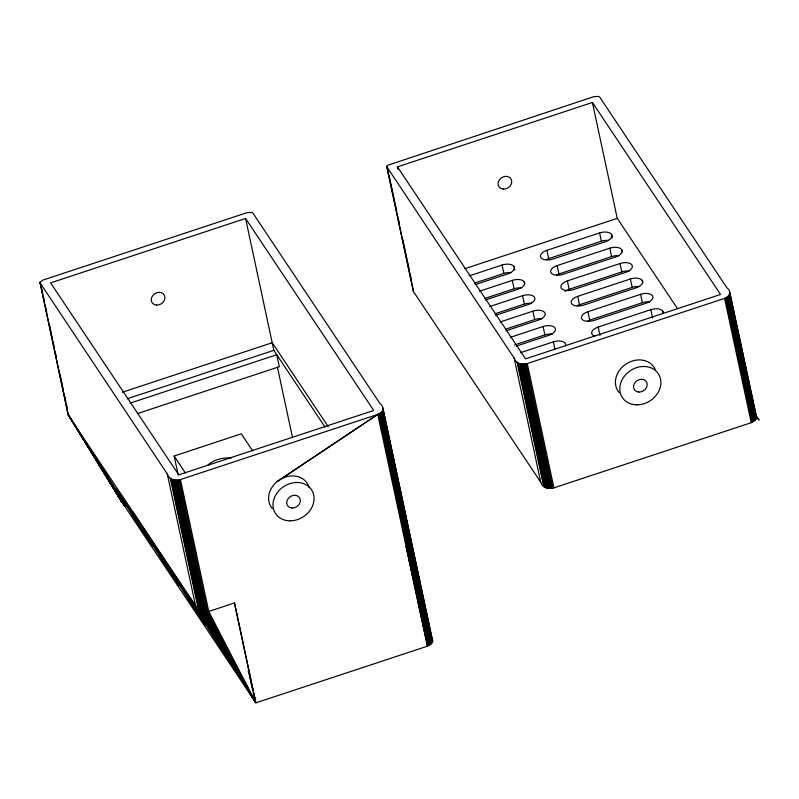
<?xml version="1.0" encoding="UTF-8"?>
<svg xmlns="http://www.w3.org/2000/svg" width="799" height="799" viewBox="0 0 799 799"><rect width="100%" height="100%" fill="white"/><g stroke="black" fill="none" stroke-linecap="round" stroke-linejoin="round"><path stroke-width="1.2" d="M39.96 282.686L167.301 473.977C169.018 479.839 175.4 481.058 180.454 479.55L377.767 414.391C382.751 412.783 385.418 407.59 380.064 403.705L252.864 213.053L251.755 212.424L247.141 212.614L42.627 280.179L40.04 282.347L68.295 415.2L198.571 610.196L255.9 702.83L427.475 646.171L431.12 643.874L432.559 641.847L382.921 408.119M68.295 415.2L40.04 282.347M386.776 166.691L514.117 357.972C515.834 363.845 522.216 365.063 527.27 363.545L724.583 298.387C729.567 296.789 732.224 291.585 726.88 287.71L599.679 97.049L598.571 96.429L593.957 96.609L387.585 165.323L386.776 166.691L413.483 291.605L540.763 482.236C542.471 488.159 548.843 489.278 553.927 487.859L751.25 422.691L755.524 419.725L756.523 417.018L729.727 292.114M272.449 508.663A21.563 18.007 -33.7 0 1 277.193 481.547L377.767 414.391L427.475 646.171L406.062 546.276L410.336 543.32L411.185 539.974M277.193 481.547L377.767 414.391M397.423 166.871L592.409 102.482L720.538 294.461L525.552 358.851L397.423 166.871L397.942 169.318M245.593 218.477L50.607 282.876L178.736 474.856L373.722 410.456L245.593 218.477L273.817 350.352L325.083 427.165M464.808 268.704L617.247 218.357L677.502 308.634M469.303 275.865L502.072 265.038A9.588 5.004 -12.1 0 1 513.967 266.466L514.736 270.062M611.475 234.357A9.588 5.014 -12.1 0 1 605.442 241.707L552.768 259.096A9.588 5.004 -12.1 0 1 540.883 257.668A9.588 5.004 -12.1 0 1 546.916 250.317L599.58 232.928A9.588 5.014 -12.1 0 1 611.475 234.357L612.304 238.002M122.207 392.289L272.229 342.741L328.299 426.766M474.606 283.096L503.869 273.428A9.588 5.004 -12.1 0 1 511.07 272.619M546.476 259.545A9.588 5.004 -12.1 0 1 548.693 258.626L601.367 241.238A9.588 5.004 -12.1 0 1 608.558 240.429M127.111 398.801L273.817 350.352M475.155 284.644L507.934 273.817A9.588 5.004 -12.1 0 0 513.967 266.466M130.037 403.185L276.744 354.736L279.32 366.721L137.348 413.612M479.54 291.196L512.309 280.379A9.588 5.004 -12.1 0 1 524.204 281.807L524.713 284.204M621.692 249.608A9.588 5.004 -12.1 0 1 615.659 256.958L562.985 274.347A9.588 5.004 -12.1 0 1 552.159 273.957L551.09 272.918A9.588 5.004 -12.1 0 1 557.133 265.568L609.797 248.179A9.588 5.004 -12.1 0 1 621.692 249.608L622.211 252.005M484.843 298.427L514.107 288.769A9.588 5.004 -12.1 0 1 521.308 287.96M556.713 274.876A9.588 5.004 -12.1 0 1 558.93 273.967L611.595 256.569A9.588 5.004 -12.1 0 1 618.796 255.76M485.393 299.975L518.161 289.148A9.588 5.004 -12.1 0 0 524.204 281.807M489.777 306.536L522.546 295.71A9.588 5.004 -12.1 0 1 534.441 297.138A9.588 5.004 -12.1 0 1 528.399 304.489L495.63 315.315M567.37 280.908L620.034 263.52A9.588 5.004 -12.1 0 1 631.929 264.948L632.379 266.177A9.588 5.004 -12.1 0 1 625.897 272.289L573.223 289.687A9.588 5.004 -12.1 0 1 561.327 288.259A9.588 5.004 -12.1 0 1 567.37 280.908L569.168 289.298A9.588 5.004 -12.1 0 0 565.073 291.365M495.08 313.767L524.344 304.099A9.588 5.004 -12.1 0 1 531.545 303.3M569.168 289.298L621.832 271.91A9.588 5.004 -12.1 0 1 629.033 271.101M500.094 321.997L532.863 311.171A9.588 5.004 -12.1 0 1 544.758 312.599A9.588 5.004 -12.1 0 1 538.726 319.95L505.947 330.776M642.246 280.409A9.588 5.004 -12.1 0 1 636.214 287.75L583.55 305.148A9.588 5.004 -12.1 0 1 571.655 303.72A9.588 5.004 -12.1 0 1 577.687 296.369L630.361 278.981A9.588 5.004 -12.1 0 1 642.246 280.409L642.766 282.806M505.407 329.228L534.661 319.57A9.588 5.004 -12.1 0 1 541.862 318.761M577.268 305.677A9.588 5.004 -12.1 0 1 579.485 304.759L632.159 287.37A9.588 5.004 -12.1 0 1 639.35 286.561M510.331 337.338L543.1 326.511A9.588 5.004 -12.1 0 1 554.995 327.94A9.588 5.004 -12.1 0 1 548.963 335.29L516.194 346.117M587.924 311.71L640.598 294.322A9.588 5.004 -12.1 0 1 652.493 295.75A9.588 5.004 -12.1 0 1 646.451 303.091L593.787 320.489A9.588 5.004 -12.1 0 1 581.892 319.061A9.588 5.004 -12.1 0 1 587.924 311.71L589.722 320.099A9.588 5.004 -12.1 0 0 587.505 321.018M178.207 474.966L174.142 456.019L241.298 433.827L252.664 450.856M514.476 344.958L544.898 334.911A9.588 5.004 -12.1 0 1 552.099 334.102M589.722 320.099L642.396 302.711A9.588 5.004 -12.1 0 1 649.587 301.902M520.568 352.679L553.347 341.862A9.588 5.004 -12.1 0 1 565.502 345.877M594.796 336.199A9.588 5.004 -12.1 0 1 598.171 327.051L650.835 309.662A9.588 5.014 -12.1 0 1 662.99 313.677M68.215 414.881L121.937 502.122L255.9 702.83L234.487 602.945L208.739 611.445L202.776 611.864L198.571 610.196L170.307 478.331M255.191 697.667L252.943 698.406L198.132 609.547L186.766 593.577L132.764 511.75M186.766 593.577L195.575 605.832L167.301 473.977M755.594 415.031L759.05 420.124L756.373 416.389L756.523 417.018M662.731 311.091L663.28 313.548M174.142 456.019L185.448 473.058M69.952 417.677L124.864 506.506M68.874 415.6L121.937 502.122L115.785 491.265M70.252 417.378L72.19 420.554M73.478 422.671L121.937 502.122L112.609 485.882M80.719 434.057L82.647 437.253M83.935 439.38L92.954 454.261M94.242 456.389L121.937 502.122L104.629 473.298M91.166 450.876L93.084 454.082M95.011 457.278L96.929 460.484M98.217 462.621L99.495 464.758M101.423 467.954L103.341 471.16M101.543 467.824L103.451 471.04M104.729 473.188L121.937 502.122M105.488 474.157L107.386 477.383M108.644 479.53L110.542 482.756M112.709 485.842L113.937 488.009M248.209 670.85L249.048 674.476M249.618 676.883L250.177 679.3M250.746 681.717L252.724 690.166M253.283 692.573L255.54 702.231L234.487 602.945M413.483 291.605L386.856 166.342M432.599 639.869L432.748 640.498M729.867 293.413L756.503 417.677M729.687 294.092L756.333 418.356M729.357 294.781L756.004 419.046M728.878 295.46L755.524 419.725M728.259 296.129L754.895 420.394M727.499 296.759L754.146 421.023M726.621 297.358L753.267 421.622M725.642 297.907L752.288 422.172M724.583 298.387L751.25 422.691M650.835 309.662L652.633 318.052M640.598 294.322L642.396 302.711M630.361 278.981L632.159 287.37M592.409 102.482L617.247 218.357M620.034 263.52L621.832 271.91M609.797 248.179L611.595 256.569M599.58 232.928L601.367 241.238M598.171 327.051L599.969 335.45M577.687 296.369L579.485 304.759M557.133 265.568L558.93 273.967M546.916 250.317L548.693 258.626M553.347 341.862L554.886 349.053M543.1 326.511L544.898 334.911M532.863 311.171L534.661 319.57M522.546 295.71L524.344 304.099M512.309 280.379L514.107 288.769M527.27 363.545L553.927 487.859M526.062 363.815L552.698 488.079M524.833 363.994L551.47 488.269M523.625 364.084L550.261 488.359M502.072 265.038L503.869 273.428M522.446 364.094L549.083 488.359M521.328 364.004L547.954 488.279M520.269 363.825L546.906 488.099M519.31 363.565L545.947 487.839M518.461 363.225L545.088 487.5M517.722 362.816L544.359 487.08M517.123 362.327L543.759 486.601M514.117 357.972L540.763 482.236M389.113 175.75L395.125 203.765M395.645 206.202L396.694 211.076M397.992 217.168L399.041 222.042M402.696 239.101L407.14 259.805M407.66 262.242L409.488 270.771M410.007 273.208L411.056 278.082M383.051 409.408L432.728 641.168M382.871 410.087L432.559 641.847M382.541 410.776L432.229 642.526M382.062 411.455L431.75 643.215M381.443 412.124L431.12 643.874M380.684 412.753L430.371 644.513M379.805 413.353L429.492 645.103M378.826 413.902L428.514 645.652M277.423 367.15L292.394 436.993M180.454 479.55L208.739 611.445L255.36 701.931L199.171 610.676L170.906 478.811M179.246 479.809L207.51 611.674L255.36 701.931L199.9 611.085L171.645 479.23M178.017 479.989L206.282 611.854L255.36 701.931L200.759 611.435L172.494 479.57M176.809 480.089L205.073 611.944L255.36 701.931L201.718 611.694L173.453 479.829M175.63 480.089L203.895 611.954L255.36 701.931L202.776 611.864L174.512 479.999M40.21 281.997L42.806 294.092M43.326 296.519L44.364 301.353M45.653 307.405L46.692 312.239M49.548 325.543L52.404 338.856M52.914 341.273L53.952 346.117M55.251 352.159L56.29 357.003M59.925 373.932L63.55 390.871M64.07 393.288L65.888 401.757M66.407 404.174L67.446 409.018M619.255 392.669A21.563 18.007 -33.7 0 1 626.286 363.885A21.563 18.007 -33.7 0 1 655.18 369.468M281.917 478.491A21.563 18.007 -33.7 0 1 309.143 487.71M207.85 465.198A18.217 9.518 -12.1 0 1 231.171 458.097M503.36 189.093A7.181 6.002 -33.7 0 0 511.44 179.875A7.181 6.002 -33.7 0 0 499.894 179.196A7.181 6.002 -33.7 0 0 503.36 189.093M636.993 404.843A21.563 18.007 -33.7 0 0 659.574 376.039A21.563 18.007 -33.7 0 0 624.478 376.099A21.563 18.007 -33.7 0 0 636.993 404.843M638.761 392.039A7.191 6.002 -33.7 0 0 646.91 382.851A7.191 6.002 -33.7 0 0 635.385 382.092A7.191 6.002 -33.7 0 0 638.761 392.039M291.945 508.034A7.191 6.002 -33.7 0 0 300.094 498.846A7.191 6.002 -33.7 0 0 288.569 498.087A7.191 6.002 -33.7 0 0 291.945 508.034M156.544 305.098A7.181 6.002 -33.7 0 0 164.624 295.87A7.181 6.002 -33.7 0 0 153.078 295.191A7.181 6.002 -33.7 0 0 156.544 305.098M290.177 520.838A21.563 18.007 -33.7 0 0 312.759 492.044A21.563 18.007 -33.7 0 0 277.672 492.094A21.563 18.007 -33.7 0 0 290.177 520.838M150.671 541.842A33.548 0.549 57.7 0 0 178.796 585.517A33.548 0.549 57.7 0 0 153.298 544.229A33.548 0.549 57.7 0 0 150.671 541.842M124.304 502.351A33.548 0.549 57.7 0 0 152.439 546.027A33.548 0.549 57.7 0 0 126.941 504.738A33.548 0.549 57.7 0 0 124.304 502.351M97.947 462.861A33.548 0.549 57.7 0 0 126.082 506.536A33.548 0.549 57.7 0 0 100.584 465.248A33.548 0.549 57.7 0 0 97.947 462.861M177.338 581.762A33.548 0.549 57.7 0 0 205.473 625.437A33.548 0.549 57.7 0 0 179.975 584.159A33.548 0.549 57.7 0 0 177.338 581.762M201.428 617.637A33.548 0.549 57.7 0 0 231.281 664.289A33.548 0.549 57.7 0 0 208.869 627.654A33.548 0.549 57.7 0 0 201.428 617.637"/></g></svg>
